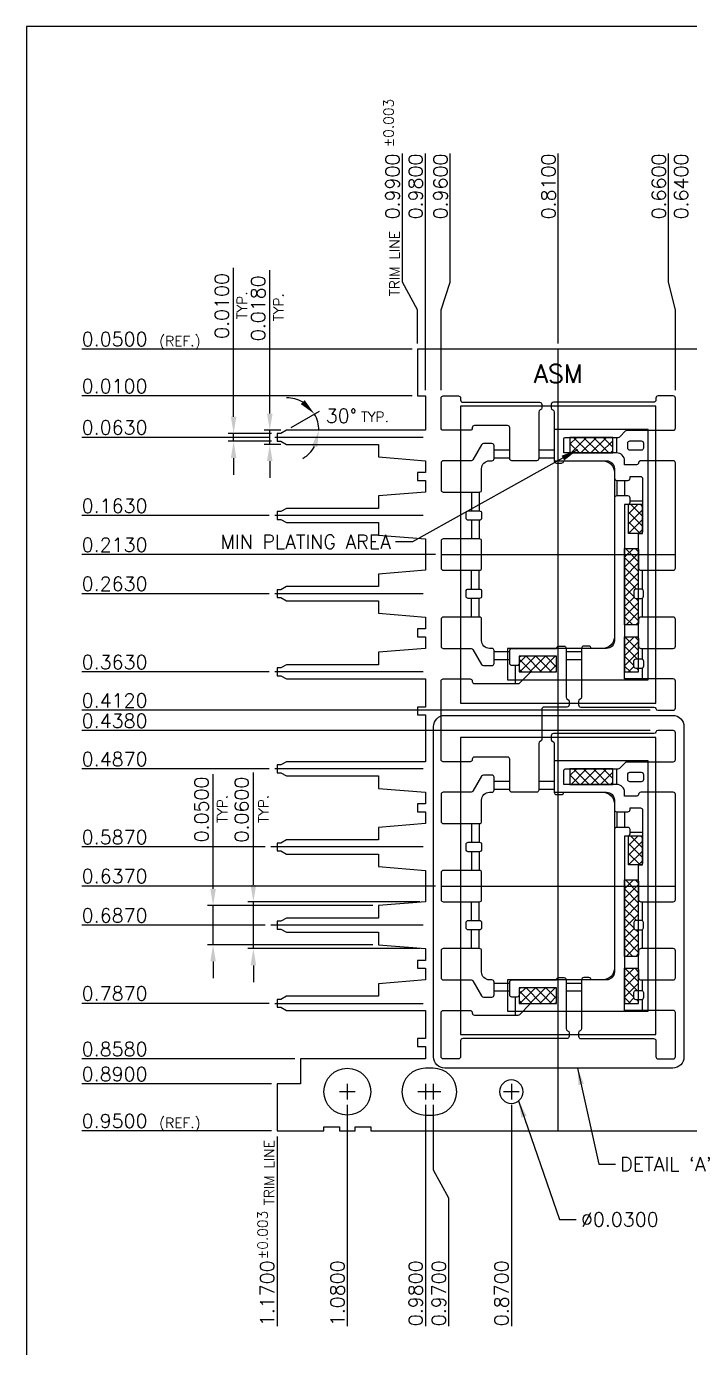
# Model space of a CAD drawing. Extents: x 5 to 821, y 9 to 392.
# Drawn here: x 5 to 123.9, y 155.4 to 392 of the extents above; entities that cross this region are included whole.
import ezdxf
from ezdxf.enums import TextEntityAlignment as Align
from ezdxf.lldxf.tags import DXFTag

# ---------------------------------------------------------------- set-up
doc = ezdxf.new("R2010")
doc.units = 0
doc.header["$LTSCALE"] = 8
doc.header["$MEASUREMENT"] = 0
for name, color, linetype in [('CEN', 2, 'CENTER'), ('COIN-LINE', 4, 'Continuous'), ('DIM', 7, 'Continuous'), ('DRAWING-SHEET', 6, 'Continuous'), ('LF-LINE', 1, 'Continuous'), ('PKG-OUT', 3, 'HIDDEN')]:
    doc.layers.add(name, color=color, linetype=linetype)
doc.styles.add('SIMPLEX', font='SIMPLEX.shx', dxfattribs={"height": 2.5})
doc.styles.get("Standard").update_dxf_attribs({"font": 'SIMPLEX', "height": 3})
tags = doc.linetypes.add('CENTER', pattern=[2, 1.25, -0.25, 0.25, -0.25]).pattern_tags.tags
tags[10:11] = [DXFTag(74, 4), DXFTag(75, 0), DXFTag(340, '0'), DXFTag(46, 1.0), DXFTag(50, 0.0), DXFTag(44, 0.0), DXFTag(45, 0.0)]
tags[8:9] = [DXFTag(74, 4), DXFTag(75, 0), DXFTag(340, '0'), DXFTag(46, 1.0), DXFTag(50, 0.0), DXFTag(44, 0.0), DXFTag(45, 0.0)]
tags[6:7] = [DXFTag(74, 4), DXFTag(75, 0), DXFTag(340, '0'), DXFTag(46, 1.0), DXFTag(50, 0.0), DXFTag(44, 0.0), DXFTag(45, 0.0)]
tags[4:5] = [DXFTag(74, 4), DXFTag(75, 0), DXFTag(340, '0'), DXFTag(46, 1.0), DXFTag(50, 0.0), DXFTag(44, 0.0), DXFTag(45, 0.0)]
tags = doc.linetypes.add('HIDDEN', pattern=[0.375, 0.25, -0.125]).pattern_tags.tags
tags[6:7] = [DXFTag(74, 4), DXFTag(75, 0), DXFTag(340, '0'), DXFTag(46, 1.0), DXFTag(50, 0.0), DXFTag(44, 0.0), DXFTag(45, 0.0)]
tags[4:5] = [DXFTag(74, 4), DXFTag(75, 0), DXFTag(340, '0'), DXFTag(46, 1.0), DXFTag(50, 0.0), DXFTag(44, 0.0), DXFTag(45, 0.0)]
doc.dimstyles.get("Standard").update_dxf_attribs({"dimtxt": 0.18, "dimasz": 0.18, "dimexe": 0.18, "dimexo": 0.0625, "dimgap": 0.09, "dimtad": 0, "dimtih": 1, "dimtoh": 1, "dimdec": 4, "dimzin": 0, "dimdsep": 46, "dimtxsty": 'Standard', "dimcen": 0.09, "dimadec": 0, "dimazin": 0, "dimtfac": 1, "dimtdec": 4, "dimtofl": 0, "dimtmove": 0, "dimatfit": 3, "dimfxl": 0, "dimtolj": 1, "dimtzin": 0, "dimarcsym": 0})

# ---------------------------------------------------------------- blocks, each defined once
blk = doc.blocks.new('TABLET')
at = {"layer": 'DRAWING-SHEET'}
blk.add_lwpolyline([(5, 392), (5, 9), (277, 9), (277, 392)], close=True, dxfattribs=at)
blk = doc.blocks.new('INT4')
for p, q in [((-0.082, 0.134), (-0.062, 0.134)), ((-0.082, 0.124), (-0.062, 0.124)), ((-0.025, 0.134), (-0.005, 0.134)), ((-0.025, 0.124), (-0.005, 0.124)), ((0.075, 0.095), (0.075, 0.075)), ((0.085, 0.095), (0.085, 0.075)), ((-0.111, 0.08), (-0.111, 0.056)), ((-0.101, 0.08), (-0.101, 0.056)), ((-0.111, 0.044), (-0.111, 0.02)), ((-0.101, 0.044), (-0.101, 0.02)), ((-0.111, -0.044), (-0.111, -0.02)), ((-0.101, -0.044), (-0.101, -0.02)), ((-0.111, -0.08), (-0.111, -0.056)), ((-0.101, -0.08), (-0.101, -0.056)), ((-0.082, -0.124), (-0.062, -0.124)), ((-0.082, -0.134), (-0.062, -0.134)), ((0.01, -0.124), (0.03, -0.124)), ((0.01, -0.134), (0.03, -0.134))]:
    blk.add_line(p, q)
for points in [[(-0.125, 0.1978, 0.414214), (-0.1222, 0.195), (-0.0238, 0.195, -0.414214), (-0.021, 0.1922), (-0.021, 0.1877, -0.334986), (-0.023, 0.185, 0.334986), (-0.025, 0.1823), (-0.025, 0.1228, -0.414214), (-0.0278, 0.12), (-0.0592, 0.12, -0.414214), (-0.062, 0.1228), (-0.062, 0.1622, 0.414214), (-0.0648, 0.165), (-0.1072, 0.165, 0.414214), (-0.11, 0.1622), (-0.11, 0.1618, -0.414214), (-0.1128, 0.159), (-0.1472, 0.159, -0.414214), (-0.15, 0.1618), (-0.15, 0.2002, -0.414214), (-0.1472, 0.203), (-0.1278, 0.203, -0.414214), (-0.125, 0.2002)], [(-0.0848, 0.142), (-0.0957, 0.142, 0.267949), (-0.0981, 0.1406), (-0.1092, 0.1214, -0.267949), (-0.1116, 0.12), (-0.1472, 0.12, 0.414214), (-0.15, 0.1172), (-0.15, 0.0828, 0.414214), (-0.1472, 0.08), (-0.1008, 0.08, 0.414214), (-0.098, 0.0828), (-0.098, 0.11, -0.414214), (-0.088, 0.12), (-0.0848, 0.12, 0.414214), (-0.082, 0.1228), (-0.082, 0.1392, 0.414214)], [(0.109, 0.1427), (0.109, 0.1363, -0.414214), (0.1062, 0.1335), (0.0918, 0.1335, -0.414214), (0.089, 0.1363), (0.089, 0.1427, -0.414214), (0.0918, 0.1455), (0.1062, 0.1455, -0.414214)], [(-0.098, 0.0532), (-0.098, 0.0468, -0.414214), (-0.1008, 0.044), (-0.1152, 0.044, -0.414214), (-0.118, 0.0468), (-0.118, 0.0532, -0.414214), (-0.1152, 0.056), (-0.1008, 0.056, -0.414214)], [(-0.098, -0.0172), (-0.098, 0.0172, 0.414214), (-0.1008, 0.02), (-0.1472, 0.02, 0.414214), (-0.15, 0.0172), (-0.15, -0.0172, 0.414214), (-0.1472, -0.02), (-0.1008, -0.02, 0.414214)], [(-0.098, -0.0468), (-0.098, -0.0532, -0.414214), (-0.1008, -0.056), (-0.1152, -0.056, -0.414214), (-0.118, -0.0532), (-0.118, -0.0468, -0.414214), (-0.1152, -0.044), (-0.1008, -0.044, -0.414214)], [(0.109, -0.0532), (0.109, -0.0468, 0.414214), (0.1062, -0.044), (0.0998, -0.044, 0.414214), (0.097, -0.0468), (0.097, -0.0532, 0.414214), (0.0998, -0.056), (0.1062, -0.056, 0.414214)], [(-0.082, -0.1392), (-0.082, -0.1228, 0.414214), (-0.0848, -0.12), (-0.088, -0.12, -0.414214), (-0.098, -0.11), (-0.098, -0.0828, 0.414214), (-0.1008, -0.08), (-0.1472, -0.08, 0.414214), (-0.15, -0.0828), (-0.15, -0.1172, 0.414214), (-0.1472, -0.12), (-0.1116, -0.12, -0.267949), (-0.1092, -0.1214), (-0.0981, -0.1406, 0.267949), (-0.0957, -0.142), (-0.0848, -0.142, 0.414214)], [(0.109, -0.1363), (0.109, -0.1427, -0.414214), (0.1062, -0.1455), (0.0998, -0.1455, -0.414214), (0.097, -0.1427), (0.097, -0.1363, -0.414214), (0.0998, -0.1335), (0.1062, -0.1335, -0.414214)]]:
    blk.add_lwpolyline(points, format="xyb", close=True)
for points in [[(0.1223, 0.195), (-0.0062, 0.195, 0.414214), (-0.009, 0.1922), (-0.009, 0.1877, 0.334986), (-0.007, 0.185, -0.334986), (-0.005, 0.1823), (-0.005, 0.1198, 0.414214), (-0.0022, 0.117), (0.0042, 0.117, 0.414214), (0.007, 0.1198), (0.007, 0.12), (0.062, 0.12, -0.414214), (0.072, 0.11), (0.072, 0.0978, 0.414214), (0.0748, 0.095), (0.0892, 0.095, 0.414214), (0.092, 0.0978), (0.092, 0.1), (0.1052, 0.1, -0.414214), (0.108, 0.0972), (0.108, 0.0298, -0.414214), (0.1052, 0.027), (0.09, 0.027), (0.09, 0.0629, -0.223622), (0.091, 0.065, 0.223622), (0.092, 0.0671), (0.092, 0.0722, 0.414214), (0.0892, 0.075), (0.0748, 0.075, 0.414214), (0.072, 0.0722), (0.072, -0.11, -0.414214), (0.062, -0.12), (0.042, -0.12), (0.042, -0.1198, 0.414214), (0.0392, -0.117), (0.0328, -0.117, 0.414214), (0.03, -0.1198), (0.03, -0.1823, -0.334986), (0.028, -0.185, 0.334986), (0.026, -0.1877), (0.026, -0.1922, 0.414214), (0.0288, -0.195), (0.1223, -0.195, -0.334986), (0.125, -0.197, 0.334986), (0.1277, -0.199), (0.1472, -0.199, 0.414214), (0.15, -0.1962), (0.15, -0.1618, 0.414214), (0.1472, -0.159), (0.085, -0.159), (0.085, -0.105), (0.1002, -0.105, -0.414214), (0.103, -0.1078), (0.103, -0.1172, 0.414214), (0.1058, -0.12), (0.1472, -0.12, 0.414214), (0.15, -0.1172), (0.15, -0.0828, 0.414214), (0.1472, -0.08), (0.1058, -0.08, 0.414214), (0.103, -0.0828), (0.103, -0.0872, -0.414214), (0.1002, -0.09), (0.085, -0.09), (0.085, 0.008), (0.1002, 0.008, -0.414214), (0.103, 0.0052), (0.103, -0.0172, 0.414214), (0.1058, -0.02), (0.1472, -0.02, 0.414214), (0.15, -0.0172), (0.15, 0.1172, 0.414214), (0.1472, 0.12), (0.1057, 0.12, 0.387232), (0.103, 0.1175, -0.387232), (0.1003, 0.115), (0.085, 0.115), (0.085, 0.12, 0.414214), (0.075, 0.13), (0.007, 0.13), (0.007, 0.1472, -0.414214), (0.0098, 0.15), (0.0769, 0.15, 0.198912), (0.0788, 0.1508), (0.0862, 0.1582, -0.198912), (0.0881, 0.159), (0.1472, 0.159, 0.414214), (0.15, 0.1618), (0.15, 0.2002, 0.414214), (0.1472, 0.203), (0.1278, 0.203, 0.414214), (0.125, 0.2002), (0.125, 0.1978, -0.414214), (0.1222, 0.195)], [(-0.15, -0.212), (-0.15, -0.1618, -0.414214), (-0.1472, -0.159), (-0.1128, -0.159, -0.414214), (-0.11, -0.1618), (-0.11, -0.1622, 0.414214), (-0.1072, -0.165), (-0.0511, -0.165, 0.198912), (-0.0492, -0.1642), (-0.0358, -0.1508, -0.198912), (-0.0339, -0.15), (-0.0048, -0.15, 0.414214), (-0.002, -0.1472), (-0.002, -0.13), (-0.0472, -0.13, 0.414214), (-0.05, -0.1328), (-0.05, -0.1392, -0.414214), (-0.0528, -0.142), (-0.0592, -0.142, -0.414214), (-0.062, -0.1392), (-0.062, -0.1228, -0.414214), (-0.0592, -0.12), (-0.002, -0.12), (-0.002, -0.1198, -0.414214), (0.0008, -0.117), (0.0072, -0.117, -0.414214), (0.01, -0.1198), (0.01, -0.1823, 0.334986), (0.012, -0.185, -0.334986), (0.014, -0.1877), (0.014, -0.1922, -0.414214), (0.0112, -0.195), (-0.0182, -0.195, 0.414214), (-0.021, -0.1978), (-0.021, -0.212)]]:
    blk.add_lwpolyline(points, format="xyb")
at = {"layer": 'COIN-LINE'}
for p, q in [((0.075, 0.13), (0.075, 0.15)), ((0.092, 0.069), (0.108, 0.069)), ((0.108, -0.0446), (0.108, -0.02)), ((0.108, -0.08), (0.108, -0.0554)), ((0.108, -0.1341), (0.108, -0.12)), ((-0.055, -0.142), (-0.055, -0.165)), ((0.108, -0.159), (0.108, -0.1449))]:
    blk.add_line(p, q, dxfattribs=at)
at = {"layer": 'PKG-OUT'}
for points in [[(0.125, -0.19), (0.125, 0.19), (-0.125, 0.19), (-0.125, -0.19)], [(0.07, 0.15), (0.015, 0.15), (0.015, 0.13), (0.07, 0.13)], [(0.108, 0.064), (0.085, 0.064), (0.085, -0.15), (0.103, -0.15), (0.103, 0.027), (0.108, 0.027)], [(-0.002, -0.15), (-0.002, -0.13), (-0.05, -0.13), (-0.05, -0.15)]]:
    blk.add_lwpolyline(points, close=True, dxfattribs=at)
blk.add_lwpolyline([(0.057, 0.12, -0.414214), (0.072, 0.105), (0.072, -0.105, -0.414214), (0.057, -0.12), (-0.065, -0.12), (-0.065, -0.16), (0.115, -0.16), (0.115, 0.16), (-0.005, 0.16), (-0.005, 0.12)], format="xyb", close=True, dxfattribs=at)
blk = doc.blocks.new('INT2')
for p, q in [((-0.082, 0.134), (-0.062, 0.134)), ((-0.082, 0.124), (-0.062, 0.124)), ((-0.025, 0.134), (-0.005, 0.134)), ((-0.025, 0.124), (-0.005, 0.124)), ((0.075, 0.095), (0.075, 0.075)), ((0.085, 0.095), (0.085, 0.075)), ((-0.111, 0.08), (-0.111, 0.056)), ((-0.101, 0.08), (-0.101, 0.056)), ((-0.111, 0.044), (-0.111, 0.02)), ((-0.101, 0.044), (-0.101, 0.02)), ((-0.111, -0.044), (-0.111, -0.02)), ((-0.101, -0.044), (-0.101, -0.02)), ((-0.111, -0.08), (-0.111, -0.056)), ((-0.101, -0.08), (-0.101, -0.056)), ((-0.082, -0.124), (-0.062, -0.124)), ((-0.082, -0.134), (-0.062, -0.134)), ((0.01, -0.124), (0.03, -0.124)), ((0.01, -0.134), (0.03, -0.134))]:
    blk.add_line(p, q)
blk.add_lwpolyline([(-0.021, 0.212), (-0.021, 0.1877, -0.334986), (-0.023, 0.185, 0.334986), (-0.025, 0.1823), (-0.025, 0.1228, -0.414214), (-0.0278, 0.12), (-0.0592, 0.12, -0.414214), (-0.062, 0.1228), (-0.062, 0.1622, 0.414214), (-0.0648, 0.165), (-0.1072, 0.165, 0.414214), (-0.11, 0.1622), (-0.11, 0.1618, -0.414214), (-0.1128, 0.159), (-0.1472, 0.159, -0.414214), (-0.15, 0.1618), (-0.15, 0.212)], format="xyb")
for points in [[(0.072, 0.11), (0.072, 0.0978, 0.414214), (0.0748, 0.095), (0.0892, 0.095, 0.414214), (0.092, 0.0978), (0.092, 0.1), (0.1052, 0.1, -0.414214), (0.108, 0.0972), (0.108, 0.0298, -0.414214), (0.1052, 0.027), (0.09, 0.027), (0.09, 0.0629, -0.223622), (0.091, 0.065, 0.223622), (0.092, 0.0671), (0.092, 0.0722, 0.414214), (0.0892, 0.075), (0.0748, 0.075, 0.414214), (0.072, 0.0722), (0.072, -0.11, -0.414214), (0.062, -0.12), (0.042, -0.12), (0.042, -0.1198, 0.414214), (0.0392, -0.117), (0.0328, -0.117, 0.414214), (0.03, -0.1198), (0.03, -0.1823, -0.334986), (0.028, -0.185, 0.334986), (0.026, -0.1877), (0.026, -0.1922, 0.414214), (0.0288, -0.195), (0.1222, -0.195, -0.414214), (0.125, -0.1978), (0.125, -0.2182, 0.414214), (0.1278, -0.221), (0.1472, -0.221, 0.414214), (0.15, -0.2182), (0.15, -0.1618, 0.414214), (0.1472, -0.159), (0.085, -0.159), (0.085, -0.105), (0.1002, -0.105, -0.414214), (0.103, -0.1078), (0.103, -0.1172, 0.414214), (0.1058, -0.12), (0.1472, -0.12, 0.414214), (0.15, -0.1172), (0.15, -0.0828, 0.414214), (0.1472, -0.08), (0.1058, -0.08, 0.414214), (0.103, -0.0828), (0.103, -0.0872, -0.414214), (0.1002, -0.09), (0.085, -0.09), (0.085, 0.008), (0.1002, 0.008, -0.414214), (0.103, 0.0052), (0.103, -0.0172, 0.414214), (0.1058, -0.02), (0.1472, -0.02, 0.414214), (0.15, -0.0172), (0.15, 0.1172, 0.414214), (0.1472, 0.12), (0.1057, 0.12, 0.387232), (0.103, 0.1175, -0.387232), (0.1003, 0.115), (0.085, 0.115), (0.085, 0.12, 0.414214), (0.075, 0.13), (0.007, 0.13), (0.007, 0.1472, -0.414214), (0.0098, 0.15), (0.0769, 0.15, 0.198912), (0.0788, 0.1508), (0.0862, 0.1582, -0.198912), (0.0881, 0.159), (0.1472, 0.159, 0.414214), (0.15, 0.1618), (0.15, 0.1962, 0.414214), (0.1472, 0.199), (0.1277, 0.199, 0.334986), (0.125, 0.197, -0.334986), (0.1223, 0.195), (-0.0062, 0.195, 0.414214), (-0.009, 0.1922), (-0.009, 0.1877, 0.334986), (-0.007, 0.185, -0.334986), (-0.005, 0.1823), (-0.005, 0.1198, 0.414214), (-0.0022, 0.117), (0.0042, 0.117, 0.414214), (0.007, 0.1198), (0.007, 0.12), (0.062, 0.12, -0.414214)], [(-0.0848, 0.142), (-0.0957, 0.142, 0.267949), (-0.0981, 0.1406), (-0.1092, 0.1214, -0.267949), (-0.1116, 0.12), (-0.1472, 0.12, 0.414214), (-0.15, 0.1172), (-0.15, 0.0828, 0.414214), (-0.1472, 0.08), (-0.1008, 0.08, 0.414214), (-0.098, 0.0828), (-0.098, 0.11, -0.414214), (-0.088, 0.12), (-0.0848, 0.12, 0.414214), (-0.082, 0.1228), (-0.082, 0.1392, 0.414214)], [(0.109, 0.1427), (0.109, 0.1363, -0.414214), (0.1062, 0.1335), (0.0918, 0.1335, -0.414214), (0.089, 0.1363), (0.089, 0.1427, -0.414214), (0.0918, 0.1455), (0.1062, 0.1455, -0.414214)], [(-0.098, 0.0532), (-0.098, 0.0468, -0.414214), (-0.1008, 0.044), (-0.1152, 0.044, -0.414214), (-0.118, 0.0468), (-0.118, 0.0532, -0.414214), (-0.1152, 0.056), (-0.1008, 0.056, -0.414214)], [(-0.098, -0.0172), (-0.098, 0.0172, 0.414214), (-0.1008, 0.02), (-0.1472, 0.02, 0.414214), (-0.15, 0.0172), (-0.15, -0.0172, 0.414214), (-0.1472, -0.02), (-0.1008, -0.02, 0.414214)], [(-0.098, -0.0468), (-0.098, -0.0532, -0.414214), (-0.1008, -0.056), (-0.1152, -0.056, -0.414214), (-0.118, -0.0532), (-0.118, -0.0468, -0.414214), (-0.1152, -0.044), (-0.1008, -0.044, -0.414214)], [(0.109, -0.0532), (0.109, -0.0468, 0.414214), (0.1062, -0.044), (0.0998, -0.044, 0.414214), (0.097, -0.0468), (0.097, -0.0532, 0.414214), (0.0998, -0.056), (0.1062, -0.056, 0.414214)], [(-0.082, -0.1392), (-0.082, -0.1228, 0.414214), (-0.0848, -0.12), (-0.088, -0.12, -0.414214), (-0.098, -0.11), (-0.098, -0.0828, 0.414214), (-0.1008, -0.08), (-0.1472, -0.08, 0.414214), (-0.15, -0.0828), (-0.15, -0.1172, 0.414214), (-0.1472, -0.12), (-0.1116, -0.12, -0.267949), (-0.1092, -0.1214), (-0.0981, -0.1406, 0.267949), (-0.0957, -0.142), (-0.0848, -0.142, 0.414214)], [(-0.0358, -0.1508, -0.198912), (-0.0339, -0.15), (-0.0048, -0.15, 0.414214), (-0.002, -0.1472), (-0.002, -0.13), (-0.0472, -0.13, 0.414214), (-0.05, -0.1328), (-0.05, -0.1392, -0.414214), (-0.0528, -0.142), (-0.0592, -0.142, -0.414214), (-0.062, -0.1392), (-0.062, -0.1228, -0.414214), (-0.0592, -0.12), (-0.002, -0.12), (-0.002, -0.1198, -0.414214), (0.0008, -0.117), (0.0072, -0.117, -0.414214), (0.01, -0.1198), (0.01, -0.1823, 0.334986), (0.012, -0.185, -0.334986), (0.014, -0.1877), (0.014, -0.1922, -0.414214), (0.0112, -0.195), (-0.1222, -0.195, 0.414214), (-0.125, -0.1978), (-0.125, -0.2182, -0.414214), (-0.1278, -0.221), (-0.1472, -0.221, -0.414214), (-0.15, -0.2182), (-0.15, -0.1618, -0.414214), (-0.1472, -0.159), (-0.1128, -0.159, -0.414214), (-0.11, -0.1618), (-0.11, -0.1622, 0.414214), (-0.1072, -0.165), (-0.0511, -0.165, 0.198912), (-0.0492, -0.1642)], [(0.109, -0.1363), (0.109, -0.1427, -0.414214), (0.1062, -0.1455), (0.0998, -0.1455, -0.414214), (0.097, -0.1427), (0.097, -0.1363, -0.414214), (0.0998, -0.1335), (0.1062, -0.1335, -0.414214)]]:
    blk.add_lwpolyline(points, format="xyb", close=True)
at = {"layer": 'COIN-LINE'}
for p, q in [((0.075, 0.13), (0.075, 0.15)), ((0.092, 0.069), (0.108, 0.069)), ((0.108, -0.0446), (0.108, -0.02)), ((0.108, -0.08), (0.108, -0.0554)), ((0.108, -0.1341), (0.108, -0.12)), ((-0.055, -0.142), (-0.055, -0.165)), ((0.108, -0.159), (0.108, -0.1449))]:
    blk.add_line(p, q, dxfattribs=at)
at = {"layer": 'PKG-OUT'}
for points in [[(0.125, -0.19), (0.125, 0.19), (-0.125, 0.19), (-0.125, -0.19)], [(0.07, 0.15), (0.015, 0.15), (0.015, 0.13), (0.07, 0.13)], [(0.108, 0.064), (0.085, 0.064), (0.085, -0.15), (0.103, -0.15), (0.103, 0.027), (0.108, 0.027)], [(-0.002, -0.15), (-0.002, -0.13), (-0.05, -0.13), (-0.05, -0.15)]]:
    blk.add_lwpolyline(points, close=True, dxfattribs=at)
blk.add_lwpolyline([(0.057, 0.12, -0.414214), (0.072, 0.105), (0.072, -0.105, -0.414214), (0.057, -0.12), (-0.065, -0.12), (-0.065, -0.16), (0.115, -0.16), (0.115, 0.16), (-0.005, 0.16), (-0.005, 0.12)], format="xyb", close=True, dxfattribs=at)

msp = doc.modelspace()

# ---------------------------------------------------------------- hatches: boundary and pattern name
at = {"layer": 'PKG-OUT'}
h = msp.add_hatch(dxfattribs=at)
h.set_pattern_fill('ANSI37', color=256, scale=10, style=0)
h.set_pattern_definition([(45, (-241.3516, 7), (-0.8838835, 0.8838835), []), (135, (-241.3516, 7), (-0.8838835, -0.8838835), [])])
h.paths.add_polyline_path([(110.12, 318.41), (102.42, 318.41), (102.42, 315.61), (110.12, 315.61)])
h.paths.add_polyline_path([(115.44, 306.37), (112.95, 306.37, 0.105423), (112.92, 306.22), (112.92, 301.19), (115.05, 301.19, 0.414214), (115.44, 301.58)])
h.paths.add_polyline_path([(114.74, 298.15, 0.414214), (114.35, 298.53), (112.22, 298.53), (112.22, 284.81), (114.35, 284.81, 0.414214), (114.74, 285.2), (114.74, 289.57), (114.29, 289.57, -0.414214), (113.9, 289.96), (113.9, 290.87, -0.414214), (114.29, 291.25), (114.74, 291.25)])
h.paths.add_polyline_path([(114.74, 282.33, 0.414214), (114.35, 282.71), (114.35, 282.71), (112.22, 282.71), (112.22, 276.41), (114.74, 276.41), (114.74, 277.04), (114.29, 277.04, -0.414214), (113.9, 277.43), (113.9, 278.34, -0.414214), (114.29, 278.72), (114.74, 278.72)])
h.paths.add_polyline_path([(100.04, 279.21), (93.71, 279.21, 0.414214), (93.32, 278.83), (93.32, 276.41), (99.65, 276.41, 0.414214), (100.04, 276.8)])
h = msp.add_hatch(dxfattribs=at)
h.set_pattern_fill('ANSI37', color=256, scale=10, style=0)
h.set_pattern_definition([(45, (-241.3516, -52.36), (-0.8838835, 0.8838835), []), (135, (-241.3516, -52.36), (-0.8838835, -0.8838835), [])])
h.paths.add_polyline_path([(110.12, 259.05), (102.42, 259.05), (102.42, 256.25), (110.12, 256.25)])
h.paths.add_polyline_path([(115.44, 247.01), (112.95, 247.01, 0.105423), (112.92, 246.86), (112.92, 241.83), (115.05, 241.83, 0.414214), (115.44, 242.22)])
h.paths.add_polyline_path([(114.74, 238.79, 0.414214), (114.35, 239.17), (112.22, 239.17), (112.22, 225.45), (114.35, 225.45, 0.414214), (114.74, 225.84), (114.74, 230.21), (114.29, 230.21, -0.414214), (113.9, 230.6), (113.9, 231.51, -0.414214), (114.29, 231.89), (114.74, 231.89)])
h.paths.add_polyline_path([(114.74, 222.97, 0.414214), (114.35, 223.35), (114.35, 223.35), (112.22, 223.35), (112.22, 217.05), (114.74, 217.05), (114.74, 217.68), (114.29, 217.68, -0.414214), (113.9, 218.07), (113.9, 218.98, -0.414214), (114.29, 219.36), (114.74, 219.36)])
h.paths.add_polyline_path([(100.04, 219.85), (93.71, 219.85, 0.414214), (93.32, 219.47), (93.32, 217.05), (99.65, 217.05, 0.414214), (100.04, 217.44)])

# ---------------------------------------------------------------- linework, layer by layer
at = {"layer": 'CEN'}
for p, q in [((100.32, 194.23), (100.32, 334.23)), ((76.12, 318.41), (49.52, 318.41)), ((76.12, 304.41), (49.52, 304.41)), ((79.32, 297.41), (121.32, 297.41)), ((76.12, 290.41), (49.52, 290.41)), ((76.12, 276.41), (49.52, 276.41)), ((76.12, 259.05), (49.52, 259.05)), ((76.12, 245.05), (48.82, 245.05)), ((79.32, 238.05), (121.32, 238.05)), ((76.12, 231.05), (48.82, 231.05)), ((49.52, 217.05), (76.12, 217.05)), ((63.9, 201.23), (61.14, 201.23)), ((62.52, 202.61), (62.52, 199.85)), ((77.9, 201.23), (75.14, 201.23)), ((76.52, 202.61), (76.52, 199.85)), ((79.3, 201.23), (76.54, 201.23)), ((77.92, 202.61), (77.92, 199.85)), ((93.3, 201.23), (90.54, 201.23)), ((91.92, 202.61), (91.92, 199.85))]:
    msp.add_line(p, q, dxfattribs=at)
at = {"layer": 'COIN-LINE'}
for p, q in [((75.12, 341.23), (72.39, 346.23)), ((76.52, 341.23), (76.52, 346.23)), ((79.32, 341.23), (80.97, 346.23)), ((100.32, 341.23), (100.32, 346.23)), ((121.32, 341.23), (120.11, 346.23)), ((42.92, 334.23), (37.92, 334.23)), ((42.92, 325.83), (37.92, 325.83)), ((42.92, 318.41), (37.92, 318.41)), ((42.92, 304.41), (37.92, 304.41)), ((42.92, 297.41), (37.92, 297.41)), ((42.92, 290.41), (37.92, 290.41)), ((42.92, 276.41), (37.92, 276.41)), ((42.92, 269.55), (37.92, 269.55)), ((42.92, 265.91), (37.92, 265.91)), ((42.92, 259.05), (37.92, 259.05)), ((42.92, 245.05), (37.92, 245.05)), ((42.92, 238.05), (37.92, 238.05)), ((42.92, 231.05), (37.92, 231.05)), ((42.92, 217.05), (37.92, 217.05)), ((42.92, 207.11), (37.92, 207.11)), ((42.92, 202.63), (37.92, 202.63)), ((42.92, 194.23), (37.92, 194.23)), ((49.92, 187.23), (49.92, 182.23)), ((62.52, 187.23), (62.52, 182.23)), ((76.52, 187.23), (76.52, 182.23)), ((77.92, 187.23), (80.68, 182.23)), ((91.92, 187.23), (91.92, 182.23))]:
    msp.add_line(p, q, dxfattribs=at)
at = {"layer": 'DIM'}
for p, q in [((72.39, 346.23), (72.39, 369.23)), ((76.52, 346.23), (76.52, 369.23)), ((80.97, 346.23), (80.97, 369.23)), ((100.32, 346.23), (100.32, 369.23)), ((120.11, 346.23), (120.11, 369.23)), ((42.14, 322.11), (42.14, 348.75)), ((48.62, 322.67), (48.62, 348.34)), ((75.12, 335.23), (75.12, 341.23)), ((76.52, 326.83), (76.52, 341.23)), ((79.32, 326.83), (79.32, 341.23)), ((100.32, 335.23), (100.32, 341.23)), ((121.32, 326.83), (121.32, 341.23)), ((37.92, 334.23), (14.92, 334.23)), ((74.12, 334.23), (42.92, 334.23)), ((37.92, 325.83), (14.92, 325.83)), ((74.12, 325.83), (42.92, 325.83)), ((52.46, 320.17), (57.51, 323.09)), ((50.59, 319.67), (47.62, 319.67)), ((48.62, 317.15), (48.62, 319.67)), ((37.92, 318.41), (14.92, 318.41)), ((48.92, 319.11), (41.14, 319.11)), ((48.92, 317.71), (41.14, 317.71)), ((42.14, 317.71), (42.14, 319.11)), ((48.52, 318.41), (42.92, 318.41)), ((50.59, 317.15), (47.62, 317.15)), ((42.14, 314.71), (42.14, 311.71)), ((48.62, 314.15), (48.62, 311.15)), ((37.92, 304.41), (14.92, 304.41)), ((48.52, 304.41), (42.92, 304.41)), ((37.92, 297.41), (14.92, 297.41)), ((78.32, 297.41), (42.92, 297.41)), ((37.92, 290.41), (14.92, 290.41)), ((48.52, 290.41), (42.92, 290.41)), ((37.92, 276.41), (14.92, 276.41)), ((48.52, 276.41), (42.92, 276.41)), ((37.92, 269.55), (14.92, 269.55)), ((116.82, 269.55), (42.92, 269.55)), ((37.92, 265.91), (14.92, 265.91)), ((116.82, 265.91), (42.92, 265.91)), ((37.92, 259.05), (14.92, 259.05)), ((38.46, 237.55), (38.46, 258.08)), ((48.52, 259.05), (42.92, 259.05)), ((45.68, 238.25), (45.68, 258.39)), ((37.92, 245.05), (14.92, 245.05)), ((47.82, 245.05), (42.92, 245.05)), ((37.92, 238.05), (14.92, 238.05)), ((78.32, 238.05), (42.92, 238.05)), ((67.12, 234.55), (37.46, 234.55)), ((38.46, 227.55), (38.46, 234.55)), ((75.52, 235.25), (44.68, 235.25)), ((45.68, 226.85), (45.68, 235.25)), ((37.92, 231.05), (14.92, 231.05)), ((47.82, 231.05), (42.92, 231.05)), ((67.12, 227.55), (37.46, 227.55)), ((75.52, 226.85), (44.68, 226.85)), ((38.46, 224.55), (38.46, 221.55)), ((45.68, 223.85), (45.68, 220.85)), ((37.92, 217.05), (14.92, 217.05)), ((48.52, 217.05), (42.92, 217.05)), ((37.92, 207.11), (14.92, 207.11)), ((53.12, 207.11), (42.92, 207.11)), ((37.92, 202.63), (14.92, 202.63)), ((48.92, 202.63), (42.92, 202.63)), ((62.52, 198.85), (62.52, 187.23)), ((76.52, 198.85), (76.52, 187.23)), ((77.92, 198.85), (77.92, 187.23)), ((91.92, 198.85), (91.92, 187.23)), ((37.92, 194.23), (14.92, 194.23)), ((48.92, 194.23), (42.92, 194.23)), ((49.92, 193.23), (49.92, 187.23)), ((49.92, 182.23), (49.92, 159.23)), ((62.52, 182.23), (62.52, 159.23)), ((76.52, 182.23), (76.52, 159.23)), ((80.68, 182.23), (80.68, 159.23)), ((91.92, 182.23), (91.92, 159.23))]:
    msp.add_line(p, q, dxfattribs=at)
for start, end in [(59.7723, 89.5447), (360, 30), (300.4553, 330.2277)]:
    msp.add_arc((51.59, 319.67), 5.84, start, end, dxfattribs=at)
for points in [[(54.88, 325.07), (54.17, 324.37), (56.65, 322.59)], [(41.64, 322.11), (42.64, 322.11), (42.14, 319.11)], [(48.12, 322.67), (49.12, 322.67), (48.62, 319.67)], [(56.17, 316.9), (57.14, 316.65), (57.43, 319.67)], [(41.64, 314.71), (42.64, 314.71), (42.14, 317.71)], [(48.12, 314.15), (49.12, 314.15), (48.62, 317.15)], [(37.96, 237.55), (38.96, 237.55), (38.46, 234.55)], [(45.18, 238.25), (46.18, 238.25), (45.68, 235.25)], [(37.96, 224.55), (38.96, 224.55), (38.46, 227.55)], [(45.18, 223.85), (46.18, 223.85), (45.68, 226.85)]]:
    msp.add_solid(points, dxfattribs=at)
at = {"layer": 'LF-LINE'}
msp.add_lwpolyline([(133.92, 334.23), (75.12, 334.23), (75.12, 325.83), (76.52, 325.83), (76.52, 319.67), (51.59, 319.67), (50.62, 319.11), (49.92, 319.11), (49.92, 317.71), (50.62, 317.71), (51.59, 317.15), (68.12, 317.15), (68.12, 314.91), (76.52, 314.21), (76.52, 312.11), (75.12, 312.11), (75.12, 310.71), (76.52, 310.71), (76.52, 308.61), (68.12, 307.91), (68.12, 305.67), (51.59, 305.67), (50.62, 305.11), (49.92, 305.11), (49.92, 303.71), (50.62, 303.71), (51.59, 303.15), (68.12, 303.15), (68.12, 300.91), (76.52, 300.21), (76.52, 294.61), (68.12, 293.91), (68.12, 291.67), (51.59, 291.67), (50.62, 291.11), (49.92, 291.11), (49.92, 289.71), (50.62, 289.71), (51.59, 289.15), (68.12, 289.15), (68.12, 286.91), (76.52, 286.21), (76.52, 284.11), (75.12, 284.11), (75.12, 282.71), (76.52, 282.71), (76.52, 280.61), (68.12, 279.91), (68.12, 277.67), (51.59, 277.67), (50.62, 277.11), (49.92, 277.11), (49.92, 275.71), (50.62, 275.71), (51.59, 275.15), (76.52, 275.15), (76.52, 270.11), (75.12, 270.11), (75.12, 268.71), (76.52, 268.71), (76.52, 260.31), (51.59, 260.31), (50.62, 259.75), (49.92, 259.75), (49.92, 258.35), (50.62, 258.35), (51.59, 257.79), (68.12, 257.79), (68.12, 255.55), (76.52, 254.85), (76.52, 252.75), (75.12, 252.75), (75.12, 251.35), (76.52, 251.35), (76.52, 249.25), (68.12, 248.55), (68.12, 246.31), (51.59, 246.31), (50.62, 245.75), (49.92, 245.75), (49.92, 244.35), (50.62, 244.35), (51.59, 243.79), (68.12, 243.79), (68.12, 241.55), (76.52, 240.85), (76.52, 235.25), (68.12, 234.55), (68.12, 232.31), (51.59, 232.31), (50.62, 231.75), (49.92, 231.75), (49.92, 230.35), (50.62, 230.35), (51.59, 229.79), (68.12, 229.79), (68.12, 227.55), (76.52, 226.85), (76.52, 224.75), (75.12, 224.75), (75.12, 223.35), (76.52, 223.35), (76.52, 221.25), (68.12, 220.55), (68.12, 218.31), (51.59, 218.31), (50.62, 217.75), (49.92, 217.75), (49.92, 216.35), (50.62, 216.35), (51.59, 215.79), (76.52, 215.79), (76.52, 210.75), (75.12, 210.75), (75.12, 209.35), (76.52, 209.35), (76.52, 207.11), (54.12, 207.11), (54.12, 202.63), (49.92, 202.63), (49.92, 194.23), (58.32, 194.23), (58.32, 194.93), (61.12, 194.93), (61.12, 194.23), (63.92, 194.23), (63.92, 194.93), (66.72, 194.93), (66.72, 194.23), (133.92, 194.23)], dxfattribs=at)
for points in [[(66.72, 201.23, -1), (58.32, 201.23, -1)], [(77.92, 205.43), (76.52, 205.43, 1), (76.52, 197.03), (77.92, 197.03, 1)], [(89.82, 201.23, 1), (94.02, 201.23, 1)]]:
    msp.add_lwpolyline(points, format="xyb", close=True, dxfattribs=at)
at = {"layer": 'PKG-OUT'}
msp.add_lwpolyline([(122.86, 266.61), (122.86, 207.46, -0.414214), (120.86, 205.46), (79.97, 205.46, -0.414214), (77.97, 207.46), (77.97, 266.61, -0.414214), (79.97, 268.61), (120.86, 268.61, -0.414214)], format="xyb", close=True, dxfattribs=at)

# ---------------------------------------------------------------- block references
msp.add_blockref('TABLET', (0, 0))
at = {"xscale": 140, "yscale": 140, "zscale": 140}
for name, p in [('INT4', (100.32, 297.41)), ('INT2', (100.32, 238.05))]:
    msp.add_blockref(name, p, dxfattribs=at)

# ---------------------------------------------------------------- texts
at = {"layer": 'DIM', "style": 'SIMPLEX'}
for s, height, p in [('%%p0.003', 1.8, (70.81, 370.37)), ('TYP.', 1.8, (44.54, 339.53)), ('TYP.', 1.8, (51.09, 339.21)), ('TYP.', 1.8, (41.02, 249.37)), ('TYP.', 1.8, (48.38, 249.37)), ('TRIM LINE', 1.8, (49.42, 180.91)), ('%%p0.003', 1.8, (48.23, 171.24)), ('1.1700', 2.5, (49.42, 159.23)), ('1.0800', 2.5, (62.02, 159.23)), ('0.9800', 2.5, (76.02, 159.23)), ('0.9700', 2.5, (80.18, 159.23)), ('0.8700', 2.5, (91.42, 159.23))]:
    msp.add_text(s, height=height, rotation=90, dxfattribs=at).set_placement(p)
for s, height, p in [('0.9900', 2.5, (71.89, 369.23)), ('0.9800', 2.5, (76.02, 369.23)), ('0.9600', 2.5, (80.47, 369.23)), ('0.8100', 2.5, (99.82, 369.23)), ('0.6600', 2.5, (119.61, 369.23)), ('0.6400', 2.5, (123.62, 369.23)), ('TRIM LINE', 1.8, (71.89, 355.35))]:
    msp.add_text(s, height=height, rotation=90, dxfattribs=at).set_placement(p, align=Align.RIGHT)
for s, height, p in [('0.0500', 2.5, (14.92, 334.73)), ('(REF.)', 1.8, (28.81, 334.73)), ('0.0100', 2.5, (14.92, 326.33)), ('30%%D', 2.5, (58.66, 320.99)), ('TYP.', 1.8, (64.96, 321.16)), ('0.0630', 2.5, (14.92, 318.91)), ('0.1630', 2.5, (14.92, 304.91)), ('0.2130', 2.5, (14.92, 297.91)), ('0.2630', 2.5, (14.92, 290.91)), ('0.3630', 2.5, (14.92, 276.91)), ('0.4120', 2.5, (14.92, 270.05)), ('0.4380', 2.5, (14.92, 266.41)), ('0.4870', 2.5, (14.92, 259.55)), ('0.5870', 2.5, (14.92, 245.55)), ('0.6370', 2.5, (14.92, 238.55)), ('0.6870', 2.5, (14.92, 231.55)), ('0.7870', 2.5, (14.92, 217.55)), ('0.8580', 2.5, (14.92, 207.61)), ('0.8900', 2.5, (14.92, 203.13)), ('0.9500', 2.5, (14.92, 194.73)), ('(REF.)', 1.8, (28.81, 194.73))]:
    msp.add_text(s, height=height, dxfattribs=at).set_placement(p)
at = {"layer": 'DIM', "char_height": 2.5, "attachment_point": 5, "rotation": 90, "style": 'SIMPLEX'}
for s, insert in [('\\A1;0.0100', (40.04, 341.94)), ('\\A1;0.0180', (46.52, 341.53)), ('\\A1;0.0500', (36.36, 251.77)), ('\\A1;0.0600', (43.58, 251.75))]:
    msp.add_mtext(s, dxfattribs=dict(at, insert=insert))
at = {"layer": 'DIM', "char_height": 2.5, "style": 'SIMPLEX'}
for s, insert, attachment_point in [('\\A1;MIN PLATING AREA', (70.33, 298.47), 9), ("\\A1;DETAIL `A'", (111.43, 189.5), 1), ('\\A1;%%C0.0300', (104.4, 179.57), 1)]:
    msp.add_mtext(s, dxfattribs=dict(at, insert=insert, attachment_point=attachment_point))
at = {"layer": 'PKG-OUT', "style": 'SIMPLEX'}
msp.add_text('ASM', height=3.307, dxfattribs=at).set_placement((100.32, 329.81), align=Align.MIDDLE)

# ---------------------------------------------------------------- leaders
at = {"layer": 'DIM', "annotation_type": 0, "has_hookline": 1}
for points, hookline_direction, text_width in [([(103.78, 316.15), (74.18, 299.72), (71.18, 299.72)], 1, 35.6), ([(103.79, 205.46), (107.58, 188.25), (110.58, 188.25)], 0, 18.69), ([(93.21, 199.57), (100.55, 178.32), (103.55, 178.32)], 0, 14.64)]:
    msp.add_leader(points, dimstyle='Standard', override={"dimtxt": 2.5, "dimasz": 3, "dimexe": 1, "dimexo": 1, "dimgap": 0.85, "dimtad": 0, "dimtih": 0, "dimtoh": 0, "dimtxsty": 'SIMPLEX', "dimcen": 0, "dimtp": 0.002, "dimtm": 0.002, "dimtofl": 1, "dimatfit": 0}, dxfattribs=dict(at, hookline_direction=hookline_direction, text_width=text_width))

doc.saveas('drawing.dxf')
